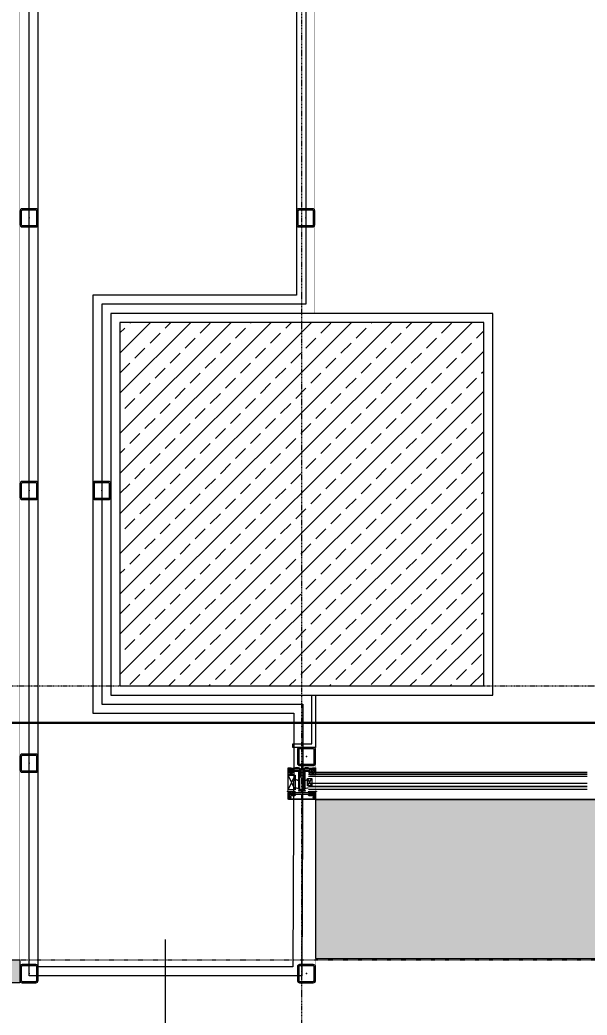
# Model space of a CAD drawing. Extents: x -1439 to 23780, y -1362 to 4476.
# Drawn here: x 3960.5 to 4085.2, y 272.6 to 491.6 of the extents above; entities that cross this region are included whole.
import ezdxf
from ezdxf.enums import TextEntityAlignment as Align

# ---------------------------------------------------------------- set-up
doc = ezdxf.new("R2010")
doc.units = 0
doc.header["$MEASUREMENT"] = 0
doc.linetypes.add('Audi$0$DASHDOT2', pattern=[0.5, 0.25, -0.125, 0, -0.125])
doc.linetypes.add('Audi$0$DOT2', pattern=[0.125, 0, -0.125])
doc.layers.get('0').update_dxf_attribs({"color": 9, "lineweight": 9})
for name, color, linetype, lineweight in [('Audi$0$01', 8, 'Continuous', 9), ('Audi$0$06D', 8, 'Continuous', 9), ('Audi$0$09', 8, 'Continuous', 9), ('Audi$0$09W', 8, 'Continuous', 9), ('Audi$0$10', 8, 'Continuous', 9), ('Audi$0$14', 8, 'Continuous', 9), ('Audi$0$15', 8, 'Continuous', 9), ('Audi$0$20', 8, 'Audi$0$DOT2', 9), ('Audi$0$22', 8, 'Continuous', 9), ('Audi$0$24', 8, 'Audi$0$DASHDOT2', 9), ('Audi$0$33', 8, 'Audi$0$BATTING', 9), ('E-KABLO', 7, 'Continuous', 30)]:
    doc.layers.add(name, color=color, linetype=linetype, lineweight=lineweight)
doc.styles.add('Audi$0$Arial', font='arial.ttf', dxfattribs={"height": 2.5})
doc.linetypes.add('Audi$0$BATTING', pattern='A,0.0001,-0.1,[134,ltypeshp.shx,S=0.1,R=0,X=-0.1,Y=0],-0.2,[134,ltypeshp.shx,S=0.1,R=180,X=0.1,Y=0],-0.1', length=0.4001)

# ---------------------------------------------------------------- blocks, each defined once
blk = doc.blocks.new('Audi$0$0_wallno')
blk.add_lwpolyline([(-7.84, 1.5), (7.942, 1.5), (7.942, -1.5), (-7.84, -1.5)], close=True)
blk.add_lwpolyline([(7.942, 0), (16.132, 0)])
at = {"style": 'Audi$0$Arial'}
blk.add_attdef('GENISLIK', text='', height=2, dxfattribs=at).set_placement((8.442, 0), align=Align.BOTTOM_LEFT)
blk.add_attdef('DUVARNO', text='', height=2, dxfattribs=at).set_placement((0, 0), align=Align.MIDDLE_CENTER)
blk.add_attdef('YUKSEKLIK', text='', height=2, dxfattribs=at).set_placement((8.442, -0.5), align=Align.TOP_LEFT)
blk = doc.blocks.new('Audi$0$p-kolon_80x80')
at = {"layer": 'Audi$0$09W'}
h = blk.add_hatch(dxfattribs=at)
h.set_pattern_fill('ANSI33', color=256, scale=25, style=0)
h.set_pattern_definition([(45, (-1222.5, -385), (-4.419417, 4.419417), []), (45, (-1218.0806, -385), (-4.419417, 4.419417), [3.125, -1.5625])])
h.paths.add_polyline_path([(-40, -40), (40, -40), (40, 40), (-40, 40)])
blk.add_lwpolyline([(-40, -40), (40, -40), (40, 40), (-40, 40)], close=True)
blk = doc.blocks.new('Audi$0$prf-10x10')
blk.add_lwpolyline([(-5, -5), (5, -5), (5, 5), (-5, 5)], close=True)
at = {"color": 255}
blk.add_solid([(-5, -5), (5, -5), (-5, 5), (5, 5)], dxfattribs=at)
at = {"layer": 'Audi$0$10'}
blk.add_point((0, 0), dxfattribs=at)
blk = doc.blocks.new('*U528')
at = {"layer": 'Audi$0$06D'}
blk.add_lwpolyline([(5, 0), (153, 0), (153, 5), (5, 5)], close=True, dxfattribs=at)
at = {"layer": 'Audi$0$15'}
blk.add_lwpolyline([(153, 2.5), (5, 2.5)], dxfattribs=at)
at = {"layer": 'Audi$0$10', "xscale": 0.5, "yscale": 0.5, "rotation": 270}
for p in [(2.5, 2.5), (150.5, 2.5)]:
    blk.add_blockref('Audi$0$prf-10x10', p, dxfattribs=at)
blk = doc.blocks.new('Audi$0$p-kapı-kayar')
at = {"layer": 'Audi$0$10', "rotation": 180}
blk.add_blockref('*U528', (337.21, 8.4), dxfattribs=at)
blk = doc.blocks.new('Audi$0$Prf-40x40')
for points in [[(1.5, -2), (-1.5, -2, -0.414214), (-2, -1.5), (-2, 1.5, -0.414214), (-1.5, 2), (1.5, 2, -0.414214), (2, 1.5), (2, -1.5, -0.414214)], [(1.5, -1.7), (-1.5, -1.7, -0.414214), (-1.7, -1.5), (-1.7, 1.5, -0.414214), (-1.5, 1.7), (1.5, 1.7, -0.414214), (1.7, 1.5), (1.7, -1.5, -0.414214)]]:
    blk.add_lwpolyline(points, format="xyb", close=True)
at = {"color": 252}
blk.add_point((0, 0), dxfattribs=at)
blk = doc.blocks.new('Audi$0$p-profil_bitis')
for p, q in [((-1.5, 2.16), (-3, 5.37)), ((-3, 2.16), (-1.5, 5.37)), ((1.2, 3.05), (2.2, 4.65)), ((2.2, 3.05), (1.2, 4.65))]:
    blk.add_line(p, q)
for points in [[(-2.9, 6.02), (-2.89, 6.01), (-2.88, 6), (-2.88, 6), (-2.87, 6), (-2.48, 6), (-2.47, 6), (-2.46, 6), (-2.46, 6.01), (-2.45, 6.02), (-2.43, 6.06), (-2.41, 6.08), (-2.4, 6.09), (-2.38, 6.09), (-2.37, 6.1), (-2.35, 6.09), (-2.33, 6.09), (-2.32, 6.08), (-2.3, 6.06), (-2.28, 6.01), (-2.27, 6.01), (-2.27, 6), (-2.26, 6), (-2.25, 6), (-1.76, 6), (-1.76, 5.49), (-1.76, 5.48), (-1.77, 5.47), (-1.77, 5.46), (-1.78, 5.46), (-1.79, 5.45), (-1.8, 5.45), (-1.81, 5.45), (-1.82, 5.46), (-1.83, 5.46), (-1.84, 5.47), (-1.89, 5.55), (-1.89, 5.56), (-1.9, 5.57), (-1.9, 5.57), (-1.91, 5.57), (-1.92, 5.57), (-1.93, 5.57), (-1.93, 5.56), (-1.94, 5.55), (-1.99, 5.46), (-1.99, 5.46), (-2, 5.46), (-2, 5.45), (-2.01, 5.45), (-2.02, 5.45), (-2.1, 5.45), (-2.11, 5.45), (-2.12, 5.45), (-2.12, 5.46), (-2.13, 5.46), (-2.13, 5.47), (-2.13, 5.47), (-2.14, 5.48), (-2.14, 5.5), (-2.23, 5.45), (-2.54, 5.45), (-2.62, 5.5), (-2.62, 5.48), (-2.63, 5.47), (-2.63, 5.46), (-2.63, 5.46), (-2.64, 5.45), (-2.65, 5.45), (-2.65, 5.45), (-2.74, 5.45), (-2.75, 5.45), (-2.76, 5.45), (-2.76, 5.46), (-2.77, 5.46), (-2.77, 5.46), (-2.82, 5.55), (-2.83, 5.56), (-2.83, 5.57), (-2.84, 5.57), (-2.85, 5.57), (-2.86, 5.57), (-2.86, 5.57), (-2.87, 5.56), (-2.87, 5.55), (-2.92, 5.47), (-2.93, 5.46), (-2.94, 5.46), (-2.95, 5.45), (-2.96, 5.45), (-2.97, 5.45), (-2.98, 5.46), (-2.99, 5.46), (-2.99, 5.47), (-3, 5.48), (-3, 5.49), (-3, 6.92), (-3, 6.93), (-3, 6.93), (-2.99, 6.94), (-2.99, 6.95), (-2.98, 6.95), (-2.97, 6.95), (-2.37, 6.95), (-2.36, 6.95), (-2.35, 6.95), (-2.35, 6.94), (-2.34, 6.93), (-2.34, 6.93), (-2.34, 6.92), (-2.34, 6.47), (-2.34, 6.44), (-2.32, 6.41), (-2.3, 6.38), (-2.28, 6.37), (-2.25, 6.35), (-2.22, 6.35), (-2.04, 6.35), (-2.03, 6.35), (-2.02, 6.35), (-2.01, 6.36), (-2, 6.37), (-1.99, 6.38), (-1.99, 6.39), (-1.99, 6.4), (-1.99, 6.54), (-2.05, 6.54), (-2.06, 6.54), (-2.08, 6.55), (-2.09, 6.55), (-2.09, 6.56), (-2.1, 6.58), (-2.1, 6.59), (-2.1, 6.6), (-2.1, 6.62), (-2.09, 6.63), (-2.08, 6.65), (-2.07, 6.66), (-2.05, 6.67), (-2.04, 6.68), (-2.02, 6.68), (-1.79, 6.68), (-1.78, 6.68), (-1.78, 6.68), (-1.77, 6.67), (-1.76, 6.66), (-1.76, 6.66), (-1.76, 6.65), (-1.76, 6.4), (-0.65, 6.4), (-0.62, 6.4), (-0.58, 6.39), (-0.56, 6.37), (-0.53, 6.35), (-0.51, 6.32), (-0.5, 6.28), (-0.5, 6.25), (-0.5, 2.04), (-0.5, 2.01), (-0.49, 1.99), (-0.47, 1.96), (-0.45, 1.94), (-0.42, 1.93), (-0.39, 1.92), (-0.36, 1.92), (-0.33, 1.93), (-0.31, 1.94), (-0.29, 1.96), (-0.27, 1.99), (-0.26, 2.01), (-0.25, 2.04), (-0.25, 2.25), (-0.25, 2.26), (-0.25, 2.26), (-0.25, 2.27), (-0.24, 2.28), (-0.23, 2.28), (-0.23, 2.28), (0.22, 2.28), (0.23, 2.28), (0.24, 2.28), (0.25, 2.27), (0.25, 2.26), (0.25, 2.26), (0.26, 2.25), (0.26, 2.04), (0.26, 2.01), (0.27, 1.99), (0.29, 1.96), (0.31, 1.94), (0.33, 1.93), (0.36, 1.92), (0.39, 1.92), (0.42, 1.93), (0.45, 1.94), (0.47, 1.96), (0.49, 1.99), (0.5, 2.01), (0.5, 2.04), (0.5, 6.25), (0.51, 6.29), (0.52, 6.33), (0.54, 6.36), (0.58, 6.38), (0.61, 6.4), (0.65, 6.4), (1.76, 6.4), (1.76, 6.65), (1.76, 6.66), (1.76, 6.66), (1.77, 6.67), (1.77, 6.67), (1.78, 6.68), (1.78, 6.68), (1.79, 6.68), (2.02, 6.68), (2.04, 6.68), (2.06, 6.67), (2.08, 6.66), (2.09, 6.64), (2.1, 6.62), (2.1, 6.6), (2.1, 6.59), (2.1, 6.58), (2.1, 6.57), (2.09, 6.56), (2.08, 6.55), (2.07, 6.54), (2.06, 6.54), (2.05, 6.54), (1.99, 6.54), (1.99, 6.4), (1.99, 6.39), (1.99, 6.38), (2, 6.37), (2.01, 6.36), (2.02, 6.35), (2.03, 6.35), (2.04, 6.35), (2.22, 6.35), (2.25, 6.35), (2.28, 6.37), (2.3, 6.38), (2.32, 6.41), (2.34, 6.44), (2.34, 6.47), (2.34, 6.92), (2.34, 6.93), (2.34, 6.93), (2.35, 6.94), (2.35, 6.95), (2.36, 6.95), (2.37, 6.95), (2.97, 6.95), (2.98, 6.95), (2.98, 6.95), (2.99, 6.94), (2.99, 6.94), (3, 6.93), (3, 6.93), (3, 6.92), (3, 5.49), (3, 5.48), (3, 5.47), (2.99, 5.46), (2.98, 5.46), (2.97, 5.45), (2.96, 5.45), (2.96, 5.45), (2.95, 5.45), (2.94, 5.46), (2.93, 5.46), (2.92, 5.47), (2.87, 5.55), (2.87, 5.56), (2.86, 5.57), (2.86, 5.57), (2.85, 5.57), (2.84, 5.57), (2.83, 5.57), (2.83, 5.56), (2.82, 5.55), (2.77, 5.46), (2.77, 5.46), (2.76, 5.46), (2.76, 5.45), (2.75, 5.45), (2.74, 5.45), (2.65, 5.45), (2.65, 5.45), (2.64, 5.45), (2.63, 5.46), (2.63, 5.46), (2.63, 5.47), (2.62, 5.48), (2.62, 5.5), (2.53, 5.45), (2.22, 5.45), (2.13, 5.5), (2.13, 5.48), (2.13, 5.47), (2.13, 5.47), (2.13, 5.46), (2.12, 5.46), (2.12, 5.45), (2.11, 5.45), (2.1, 5.45), (2.02, 5.45), (2.01, 5.45), (2, 5.45), (1.99, 5.46), (1.99, 5.46), (1.94, 5.55), (1.93, 5.56), (1.93, 5.57), (1.92, 5.57), (1.91, 5.57), (1.9, 5.57), (1.9, 5.57), (1.89, 5.56), (1.89, 5.55), (1.84, 5.47), (1.83, 5.46), (1.82, 5.46), (1.81, 5.45), (1.8, 5.45), (1.79, 5.45), (1.78, 5.46), (1.77, 5.46), (1.77, 5.47), (1.76, 5.48), (1.76, 5.49), (1.76, 6), (2.25, 6), (2.26, 6), (2.26, 6), (2.27, 6.01), (2.27, 6.01), (2.28, 6.01), (2.3, 6.06), (2.31, 6.07), (2.33, 6.09), (2.34, 6.09), (2.36, 6.1), (2.37, 6.1), (2.39, 6.09), (2.4, 6.09), (2.42, 6.07), (2.43, 6.06), (2.45, 6.02), (2.46, 6.01), (2.46, 6), (2.47, 6), (2.48, 6), (2.87, 6), (2.88, 6), (2.88, 6), (2.89, 6.01), (2.9, 6.02), (2.9, 6.02), (2.9, 6.03), (2.9, 6.04), (2.9, 6.05), (2.87, 6.1), (2.86, 6.11), (2.85, 6.11), (2.84, 6.12), (2.83, 6.12), (2.82, 6.12), (2.81, 6.12), (2.8, 6.11), (2.79, 6.11), (2.78, 6.1), (2.74, 6.02), (2.73, 6.01), (2.72, 6.01), (2.72, 6), (2.71, 6), (2.7, 6), (2.69, 6.01), (2.69, 6.01), (2.68, 6.02), (2.64, 6.1), (2.63, 6.11), (2.62, 6.11), (2.61, 6.12), (2.6, 6.12), (2.59, 6.12), (2.58, 6.12), (2.57, 6.11), (2.56, 6.11), (2.55, 6.1), (2.51, 6.02), (2.5, 6.01), (2.5, 6.01), (2.49, 6), (2.48, 6), (2.48, 6), (2.47, 6), (2.46, 6.01), (2.46, 6.01), (2.45, 6.02), (2.41, 6.1), (2.4, 6.11), (2.39, 6.11), (2.38, 6.12), (2.37, 6.12), (2.36, 6.12), (2.35, 6.12), (2.34, 6.11), (2.33, 6.11), (2.32, 6.1), (2.28, 6.02), (2.27, 6.01), (2.26, 6.01), (2.26, 6), (2.25, 6), (2.24, 6), (2.24, 6.01), (2.23, 6.01), (2.22, 6.02), (2.18, 6.1), (2.17, 6.11), (2.16, 6.11), (2.15, 6.12), (2.14, 6.12), (2.13, 6.12), (2.12, 6.12), (2.11, 6.11), (2.1, 6.11), (2.09, 6.1), (2.05, 6.02), (2.04, 6.01), (2.03, 6.01), (2.03, 6), (2.02, 6), (2.01, 6), (2.01, 6.01), (2, 6.01), (1.99, 6.02), (1.95, 6.1), (1.94, 6.11), (1.93, 6.11), (1.92, 6.12), (1.91, 6.12), (1.9, 6.12), (1.89, 6.12), (1.88, 6.11), (1.87, 6.11), (1.86, 6.1), (1.82, 6.02), (1.81, 6.01), (1.81, 6.01), (1.8, 6), (1.79, 6), (1.78, 6), (1.77, 6.01), (1.77, 6.01), (1.76, 6.02), (1.76, 6.02), (1.76, 6.03), (1.76, 6.17), (1.76, 6.18), (1.76, 6.19), (1.75, 6.19), (1.74, 6.2), (1.74, 6.2), (1.73, 6.2), (0.8, 6.2), (0.8, 6.23), (0.79, 6.25), (0.77, 6.27), (0.76, 6.28), (0.73, 6.3), (0.71, 6.3), (0.68, 6.3), (0.66, 6.29), (0.64, 6.28), (0.62, 6.26), (0.61, 6.24), (0.6, 6.22), (0.6, 6.2), (0.6, 6.17), (0.61, 6.15), (0.63, 6.13), (0.65, 6.12), (0.65, 4.3), (1.25, 4.41), (1.26, 4.41), (1.27, 4.4), (1.28, 4.4), (1.29, 4.39), (1.3, 4.38), (1.3, 4.38), (1.3, 4.37), (1.3, 4.36), (1.29, 4.35), (1.29, 4.34), (1.28, 4.33), (1.27, 4.33), (0.65, 4.15), (0.65, 2.51), (1.25, 2.62), (1.26, 2.62), (1.27, 2.61), (1.28, 2.61), (1.29, 2.6), (1.3, 2.59), (1.3, 2.59), (1.3, 2.58), (1.3, 2.57), (1.29, 2.56), (1.29, 2.55), (1.28, 2.54), (1.27, 2.54), (0.64, 2.36), (0.62, 2.35), (0.6, 2.33), (0.59, 2.32), (0.58, 2.3), (0.58, 2.28), (0.58, 1.97), (0.7, 1.97), (0.7, 1.83), (0.26, 1.83), (0.14, 1.95), (0.14, 2.05), (0.14, 2.06), (0.14, 2.06), (0.13, 2.07), (0.13, 2.07), (0.12, 2.08), (0.12, 2.08), (0.11, 2.08), (-0.11, 2.08), (-0.12, 2.08), (-0.12, 2.08), (-0.13, 2.07), (-0.13, 2.07), (-0.14, 2.06), (-0.14, 2.06), (-0.14, 2.05), (-0.14, 1.95), (-0.26, 1.83), (-0.7, 1.83), (-0.7, 1.97), (-0.58, 1.97), (-0.58, 2.28), (-0.58, 2.3), (-0.59, 2.32), (-0.6, 2.34), (-0.62, 2.35), (-0.64, 2.36), (-1.27, 2.54), (-1.28, 2.54), (-1.29, 2.55), (-1.29, 2.56), (-1.3, 2.57), (-1.3, 2.58), (-1.3, 2.59), (-1.3, 2.59), (-1.29, 2.6), (-1.28, 2.61), (-1.27, 2.61), (-1.26, 2.62), (-1.25, 2.62), (-0.65, 2.51), (-0.65, 4.15), (-1.27, 4.33), (-1.28, 4.33), (-1.29, 4.34), (-1.29, 4.35), (-1.3, 4.36), (-1.3, 4.37), (-1.3, 4.38), (-1.3, 4.38), (-1.29, 4.39), (-1.28, 4.4), (-1.27, 4.4), (-1.26, 4.41), (-1.25, 4.41), (-0.65, 4.3), (-0.65, 6.12), (-0.63, 6.13), (-0.61, 6.15), (-0.6, 6.17), (-0.6, 6.2), (-0.6, 6.22), (-0.61, 6.24), (-0.62, 6.26), (-0.64, 6.28), (-0.66, 6.29), (-0.68, 6.3), (-0.71, 6.3), (-0.73, 6.3), (-0.76, 6.28), (-0.77, 6.27), (-0.79, 6.25), (-0.8, 6.23), (-0.8, 6.2), (-1.73, 6.2), (-1.74, 6.2), (-1.74, 6.2), (-1.75, 6.19), (-1.76, 6.19), (-1.76, 6.18), (-1.76, 6.17), (-1.76, 6.03), (-1.76, 6.02), (-1.76, 6.02), (-1.77, 6.01), (-1.78, 6.01), (-1.78, 6), (-1.79, 6), (-1.8, 6), (-1.81, 6.01), (-1.81, 6.01), (-1.82, 6.02), (-1.86, 6.1), (-1.87, 6.11), (-1.88, 6.11), (-1.89, 6.12), (-1.9, 6.12), (-1.91, 6.12), (-1.92, 6.12), (-1.93, 6.11), (-1.94, 6.11), (-1.95, 6.1), (-1.99, 6.02), (-2, 6.01), (-2.01, 6.01), (-2.01, 6), (-2.02, 6), (-2.03, 6), (-2.03, 6.01), (-2.04, 6.01), (-2.05, 6.02), (-2.09, 6.1), (-2.1, 6.11), (-2.11, 6.11), (-2.12, 6.12), (-2.13, 6.12), (-2.14, 6.12), (-2.15, 6.12), (-2.16, 6.11), (-2.17, 6.11), (-2.18, 6.1), (-2.22, 6.02), (-2.23, 6.01), (-2.24, 6.01), (-2.24, 6), (-2.25, 6), (-2.26, 6), (-2.26, 6.01), (-2.27, 6.01), (-2.28, 6.02), (-2.32, 6.1), (-2.33, 6.11), (-2.34, 6.11), (-2.35, 6.12), (-2.36, 6.12), (-2.37, 6.12), (-2.38, 6.12), (-2.39, 6.11), (-2.4, 6.11), (-2.41, 6.1), (-2.45, 6.02), (-2.46, 6.01), (-2.46, 6.01), (-2.47, 6), (-2.48, 6), (-2.48, 6), (-2.49, 6), (-2.5, 6.01), (-2.5, 6.01), (-2.51, 6.02), (-2.55, 6.1), (-2.56, 6.11), (-2.57, 6.11), (-2.58, 6.12), (-2.59, 6.12), (-2.6, 6.12), (-2.61, 6.12), (-2.62, 6.11), (-2.63, 6.11), (-2.64, 6.1), (-2.68, 6.02), (-2.69, 6.01), (-2.69, 6.01), (-2.7, 6), (-2.71, 6), (-2.72, 6), (-2.73, 6.01), (-2.73, 6.01), (-2.74, 6.02), (-2.78, 6.1), (-2.79, 6.11), (-2.8, 6.11), (-2.81, 6.12), (-2.82, 6.12), (-2.83, 6.12), (-2.84, 6.12), (-2.85, 6.11), (-2.86, 6.11), (-2.87, 6.1), (-2.9, 6.05), (-2.9, 6.04), (-2.9, 6.03)], [(-2.81, 6.34), (-2.81, 6.33), (-2.8, 6.33), (-2.8, 6.32), (-2.79, 6.32), (-2.78, 6.32), (-2.56, 6.32), (-2.55, 6.32), (-2.55, 6.32), (-2.54, 6.33), (-2.54, 6.33), (-2.53, 6.34), (-2.53, 6.34), (-2.53, 6.35), (-2.53, 6.77), (-2.53, 6.78), (-2.53, 6.78), (-2.54, 6.79), (-2.54, 6.79), (-2.55, 6.8), (-2.55, 6.8), (-2.56, 6.8), (-2.78, 6.8), (-2.79, 6.8), (-2.79, 6.8), (-2.8, 6.79), (-2.8, 6.79), (-2.81, 6.78), (-2.81, 6.77)], [(2.53, 6.35), (2.53, 6.34), (2.54, 6.33), (2.54, 6.33), (2.55, 6.32), (2.55, 6.32), (2.56, 6.32), (2.78, 6.32), (2.79, 6.32), (2.79, 6.32), (2.8, 6.33), (2.81, 6.33), (2.81, 6.34), (2.81, 6.35), (2.81, 6.77), (2.81, 6.78), (2.81, 6.78), (2.8, 6.79), (2.8, 6.79), (2.79, 6.8), (2.79, 6.8), (2.78, 6.8), (2.56, 6.8), (2.55, 6.8), (2.55, 6.8), (2.54, 6.79), (2.54, 6.79), (2.53, 6.78), (2.53, 6.77)], [(-3, 5.37), (-1.5, 5.37), (-1.5, 2.16), (-3, 2.16)], [(-2.68, 5.61), (-2.67, 5.59), (-2.67, 5.58), (-2.65, 5.58), (-2.64, 5.57), (-2.63, 5.57), (-2.62, 5.57), (-2.62, 5.53), (-2.58, 5.57), (-2.17, 5.57), (-2.14, 5.53), (-2.14, 5.57), (-2.13, 5.57), (-2.12, 5.57), (-2.11, 5.57), (-2.1, 5.58), (-2.09, 5.59), (-2.08, 5.6), (-2.08, 5.61), (-2.08, 5.62), (-2.08, 5.68), (-2.21, 5.81), (-2.55, 5.81), (-2.68, 5.68), (-2.68, 5.62)], [(1.2, 3.05), (1.2, 4.65), (2.2, 4.65), (2.2, 3.05)], [(2.13, 5.57), (2.13, 5.53), (2.17, 5.57), (2.58, 5.57), (2.62, 5.53), (2.62, 5.57), (2.63, 5.57), (2.64, 5.57), (2.65, 5.57), (2.66, 5.58), (2.67, 5.59), (2.68, 5.6), (2.68, 5.61), (2.68, 5.62), (2.68, 5.68), (2.55, 5.81), (2.21, 5.81), (2.08, 5.68), (2.08, 5.62), (2.08, 5.61), (2.08, 5.6), (2.09, 5.59), (2.1, 5.58), (2.11, 5.57), (2.12, 5.57)], [(2.85, 0.85), (2.85, 1), (2.77, 1.14), (2.89, 1.5), (3, 1.5), (3, 0.1), (2.9, 0), (-2.9, 0), (-3, 0.1), (-3, 1.5), (-2.89, 1.5), (-2.77, 1.14), (-2.85, 0.99), (-2.85, 0.85), (-2.87, 0.85), (-2.87, 0.5), (-2.82, 0.45), (-2.47, 0.45), (-2.47, 0.37), (-2.52, 0.32), (-2.82, 0.32), (-2.87, 0.27), (-2.87, 0.18), (-2.82, 0.13), (2.82, 0.13), (2.87, 0.18), (2.87, 0.27), (2.82, 0.32), (2.52, 0.32), (2.47, 0.37), (2.47, 0.45), (2.82, 0.45), (2.87, 0.5), (2.87, 0.85)], [(-2.8, 0.99), (-2.69, 0.82), (-2.63, 0.73), (-2.54, 0.57), (-2.5, 0.55), (-2.47, 0.56), (-2.45, 0.6), (-2.45, 0.85), (-2.4, 0.9), (-1.53, 0.9), (-1.42, 0.94), (-1.38, 1.05), (-1.38, 1.13), (-1.33, 1.18), (-0.02, 1.18), (-0.01, 1.2), (0.01, 1.2), (0.03, 1.18), (1.33, 1.18), (1.38, 1.13), (1.38, 1.05), (1.42, 0.94), (1.53, 0.9), (2.4, 0.9), (2.45, 0.85), (2.45, 0.6), (2.47, 0.56), (2.5, 0.55), (2.54, 0.57), (2.63, 0.73), (2.8, 0.99), (2.78, 1.04), (2.71, 1.07), (2.7, 1.11), (2.7, 1.13), (2.8, 1.5), (2.48, 1.5), (2.4, 1.42), (2.4, 1.36), (2.52, 1.36), (2.52, 1.2), (2.42, 1.1), (1.58, 1.1), (1.58, 1.36), (1.7, 1.36), (1.7, 1.42), (1.62, 1.5), (-1.62, 1.5), (-1.7, 1.42), (-1.7, 1.36), (-1.58, 1.36), (-1.58, 1.1), (-2.42, 1.1), (-2.52, 1.2), (-2.52, 1.36), (-2.4, 1.36), (-2.4, 1.42), (-2.48, 1.5), (-2.8, 1.5), (-2.7, 1.13), (-2.7, 1.11), (-2.71, 1.07), (-2.78, 1.03)]]:
    blk.add_lwpolyline(points, close=True)
for points in [[(0.35, 6.5), (0.3, 6.68), (0.2, 6.79), (0.02, 6.85), (-0.16, 6.81), (-0.3, 6.68), (-0.35, 6.5), (-0.35, 6.55), (-0.36, 6.6), (-0.37, 6.65), (-0.39, 6.69), (-0.42, 6.74), (-0.45, 6.78), (-0.48, 6.82), (-0.52, 6.85), (-0.56, 6.88), (-0.6, 6.9), (-0.65, 6.92), (-0.7, 6.94), (-0.75, 6.95), (-0.8, 6.95), (-1.4, 6.95), (-1.54, 6.89), (-1.6, 6.85), (-2.1, 6.85), (-2.25, 6.78), (-2.3, 6.65), (-2.3, 6.6), (-2.25, 6.47), (-2.14, 6.4), (-2.04, 6.39), (-2.01, 6.53), (-2.11, 6.55), (-2.15, 6.6), (-2.15, 6.65), (-2.1, 6.7), (-1.6, 6.7), (-1.46, 6.76), (-1.4, 6.8), (-0.8, 6.8), (-0.64, 6.75), (-0.55, 6.66), (-0.5, 6.5), (-0.5, 5.15), (-0.4, 5.01), (-0.27, 5.02), (-0.2, 5.17), (-0.25, 5.2), (-0.2, 5.23), (-0.2, 5.35), (-0.25, 5.38), (-0.2, 5.41), (-0.2, 5.53), (-0.25, 5.56), (-0.2, 5.59), (-0.2, 5.71), (-0.25, 5.74), (-0.2, 5.77), (-0.2, 5.89), (-0.25, 5.92), (-0.2, 5.95), (-0.2, 6.07), (-0.25, 6.1), (-0.2, 6.13), (-0.2, 6.25), (-0.25, 6.28), (-0.2, 6.31), (-0.2, 6.5), (-0.12, 6.66), (0.02, 6.7), (0.12, 6.66), (0.2, 6.5), (0.2, 6.4), (0.25, 6.37), (0.2, 6.34), (0.2, 6.22), (0.25, 6.19), (0.2, 6.16), (0.2, 6.04), (0.25, 6.01), (0.2, 5.98), (0.2, 5.86), (0.25, 5.83), (0.2, 5.8), (0.2, 5.68), (0.25, 5.65), (0.2, 5.62), (0.2, 5.5), (0.25, 5.47), (0.2, 5.44), (0.2, 5.32), (0.25, 5.29), (0.2, 5.26), (0.2, 5.15), (0.3, 5.01), (0.4, 5.01), (0.5, 5.15), (0.5, 6.5), (0.55, 6.66), (0.64, 6.75), (0.8, 6.8), (1.4, 6.8), (1.46, 6.76), (1.6, 6.7), (2.1, 6.7), (2.15, 6.65), (2.15, 6.6), (2.11, 6.55), (2.01, 6.53), (2.04, 6.39), (2.13, 6.4), (2.25, 6.47), (2.3, 6.6), (2.3, 6.65), (2.23, 6.8), (2.1, 6.85), (1.6, 6.85), (1.54, 6.89), (1.4, 6.95), (0.8, 6.95), (0.75, 6.95), (0.7, 6.94), (0.65, 6.92), (0.61, 6.9), (0.56, 6.88), (0.52, 6.85), (0.48, 6.82), (0.45, 6.78), (0.42, 6.74), (0.4, 6.69), (0.38, 6.65), (0.36, 6.6), (0.35, 6.55), (0.35, 6.5), (0.35, 5.15)], [(-0.35, 6.5), (-0.35, 5.15)]]:
    blk.add_lwpolyline(points)
for points in [[(-1.77, 1.34, -10), (-1.77, 1.49, -10), (-1.76, 1.51, -10), (-1.73, 1.52, -10), (-1.64, 1.5, -10), (-1.48, 1.5, -10), (-1.48, 1.74, -10), (-1.52, 1.81, -10), (-1.54, 1.83, -10), (-1.57, 1.81, -10), (-1.62, 1.73, -10), (-1.65, 1.71, -10), (-1.69, 1.73, -10), (-1.74, 1.81, -10), (-1.77, 1.83, -10), (-1.79, 1.81, -10), (-1.84, 1.73, -10), (-1.88, 1.71, -10), (-1.91, 1.73, -10), (-1.96, 1.81, -10), (-1.99, 1.83, -10), (-2.01, 1.81, -10), (-2.06, 1.73, -10), (-2.09, 1.71, -10), (-2.13, 1.73, -10), (-2.18, 1.81, -10), (-2.2, 1.83, -10), (-2.23, 1.81, -10), (-2.28, 1.73, -10), (-2.31, 1.71, -10), (-2.35, 1.73, -10), (-2.4, 1.81, -10), (-2.42, 1.83, -10), (-2.45, 1.81, -10), (-2.5, 1.73, -10), (-2.53, 1.71, -10), (-2.57, 1.73, -10), (-2.62, 1.81, -10), (-2.64, 1.83, -10), (-2.67, 1.81, -10), (-2.74, 1.69, -10), (-2.86, 1.65, -10), (-2.95, 1.78, -10), (-3.09, 1.83, -10), (-3.21, 1.83, -10), (-3.23, 1.82, -10), (-3.24, 1.79, -10), (-3.23, 1.78, -10), (-3.14, 1.76, -10), (-3.02, 1.69, -10), (-2.98, 1.62, -10), (-2.98, 1.5, -10), (-2.55, 1.5, -10), (-2.46, 1.52, -10), (-2.45, 1.52, -10), (-2.44, 1.52, -10), (-2.43, 1.49, -10), (-2.43, 1.34, -10), (-2.54, 1.34, -10), (-2.54, 1.31, -10), (-2.38, 1.16, -10), (-2.34, 1.14, -10), (-2.22, 1.2, -10), (-1.97, 1.2, -10), (-1.86, 1.14, -10), (-1.8, 1.16, -10), (-1.66, 1.31, -10), (-1.66, 1.34, -10), (-1.77, 1.34, -10)], [(-1.89, 1.35, -10), (-1.93, 1.31, -10), (-2.26, 1.31, -10), (-2.31, 1.35, -10), (-2.31, 1.47, -10), (-2.26, 1.51, -10), (-1.93, 1.51, -10), (-1.89, 1.47, -10), (-1.89, 1.46, -10), (-1.89, 1.35, -10)], [(1.76, 1.34, -10), (1.76, 1.49, -10), (1.76, 1.51, -10), (1.73, 1.52, -10), (1.64, 1.5, -10), (1.48, 1.5, -10), (1.48, 1.74, -10), (1.52, 1.81, -10), (1.54, 1.83, -10), (1.57, 1.81, -10), (1.62, 1.73, -10), (1.65, 1.71, -10), (1.69, 1.73, -10), (1.74, 1.81, -10), (1.76, 1.83, -10), (1.79, 1.81, -10), (1.84, 1.73, -10), (1.88, 1.71, -10), (1.91, 1.73, -10), (1.96, 1.81, -10), (1.99, 1.83, -10), (2.01, 1.81, -10), (2.06, 1.73, -10), (2.09, 1.71, -10), (2.13, 1.73, -10), (2.18, 1.81, -10), (2.2, 1.83, -10), (2.23, 1.81, -10), (2.28, 1.73, -10), (2.31, 1.71, -10), (2.35, 1.73, -10), (2.4, 1.81, -10), (2.42, 1.83, -10), (2.45, 1.81, -10), (2.5, 1.73, -10), (2.53, 1.71, -10), (2.57, 1.73, -10), (2.62, 1.81, -10), (2.64, 1.83, -10), (2.67, 1.81, -10), (2.74, 1.69, -10), (2.86, 1.65, -10), (2.95, 1.78, -10), (3.09, 1.83, -10), (3.21, 1.83, -10), (3.23, 1.82, -10), (3.24, 1.79, -10), (3.23, 1.78, -10), (3.14, 1.76, -10), (3.02, 1.69, -10), (2.98, 1.62, -10), (2.98, 1.5, -10), (2.55, 1.5, -10), (2.46, 1.52, -10), (2.45, 1.52, -10), (2.44, 1.52, -10), (2.42, 1.49, -10), (2.42, 1.34, -10), (2.53, 1.34, -10), (2.53, 1.31, -10), (2.38, 1.16, -10), (2.34, 1.14, -10), (2.22, 1.2, -10), (1.97, 1.2, -10), (1.86, 1.14, -10), (1.8, 1.16, -10), (1.65, 1.31, -10), (1.65, 1.34, -10), (1.76, 1.34, -10)], [(1.88, 1.35, -10), (1.93, 1.31, -10), (2.26, 1.31, -10), (2.3, 1.35, -10), (2.3, 1.47, -10), (2.26, 1.51, -10), (1.93, 1.51, -10), (1.89, 1.47, -10), (1.88, 1.46, -10), (1.88, 1.35, -10)]]:
    blk.add_polyline3d(points)
blk = doc.blocks.new('Audi$0$P-AKS_AUDI')
at = {"layer": 'Audi$0$24'}
for points in [[(-700, -2590), (-700, 1250)], [(-3840, -2440), (360, -2440)]]:
    blk.add_lwpolyline(points, dxfattribs=at)
blk = doc.blocks.new('Audi$0$p-zemin kat')
at = {"layer": 'Audi$0$09'}
h = blk.add_hatch(dxfattribs=at)
h.set_pattern_fill('SQUARE', color=252, scale=20, style=0)
h.paths.add_polyline_path([(4025.5, 285), (4822.5, 285), (4822.5, 2034.32), (4787.5, 2034.32), (4787.5, 320), (4025.5, 320)])
at = {"layer": 'Audi$0$06D'}
blk.add_lwpolyline([(4025.5, 320), (4787.5, 320), (4787.5, 2034.62)], dxfattribs=at)
blk.add_lwpolyline([(4025.5, 285), (4822.5, 285), (4822.5, 2034.32), (4787.5, 2034.32), (4787.5, 320), (4025.5, 320), (4025.5, 285)], close=True, dxfattribs=at)
at = {"layer": 'Audi$0$06D', "ltscale": 0.2}
blk.add_lwpolyline([(4020.51, 283.2), (3964.5, 283.2), (3964.5, 566.5), (4021.33, 566.5), (4021.33, 431), (3976.5, 431), (3976.5, 339), (4020.7, 339), (4020.7, 332.28)], close=True, dxfattribs=at)
at = {"layer": 'Audi$0$10', "const_width": 0.04}
blk.add_lwpolyline([(4025.33, 427), (4025.33, 427), (4025.33, 570), (3960.5, 570), (3960.5, 279.7), (4025.5, 279.7), (4025.5, 343), (4025.5, 343), (4025.5, 343)], dxfattribs=at)
at = {"layer": 'Audi$0$10'}
blk.add_lwpolyline([(4025.5, 343), (4025.5, 331.47), (4020.5, 331.47), (4020.5, 332.27), (4024.7, 332.27), (4024.7, 332.27), (4024.7, 343)], close=True, dxfattribs=at)
at = {"layer": 'Audi$0$14'}
blk.add_lwpolyline([(3980.5, 343), (4064.5, 343), (4064.5, 427), (3980.5, 427)], close=True, dxfattribs=at)
at = {"layer": 'Audi$0$15'}
for p, q in [((4023.97, 326.05), (4085.2, 326.05)), ((4023.97, 325.65), (4085.2, 325.65)), ((4023.97, 325.58), (4085.2, 325.58)), ((4023.97, 325.18), (4085.2, 325.18)), ((4023.97, 323.58), (4085.2, 323.58)), ((4023.97, 322.98), (4085.2, 322.98)), ((4023.97, 322.9), (4085.2, 322.9)), ((4023.97, 322.3), (4085.2, 322.3))]:
    blk.add_line(p, q, dxfattribs=at)
at = {"layer": 'Audi$0$20'}
blk.add_lwpolyline([(1719.56, 284.7), (4822.79, 284.7), (4822.79, 2034.32)], dxfattribs=at)
at = {"layer": 'Audi$0$33', "ltscale": 0.2}
blk.add_lwpolyline([(4022.5, 281.2), (3962.5, 281.2), (3962.5, 568.5), (4023.33, 568.5), (4023.33, 429), (3978.5, 429), (3978.5, 341), (4022.7, 341), (4022.7, 332.27)], close=True, dxfattribs=at)
at = {"layer": 'Audi$0$01'}
blk.add_blockref('Audi$0$p-kolon_80x80', (4022.5, 385), dxfattribs=at)
at = {"layer": 'Audi$0$10', "xscale": -1}
for p in [(3962.5, 448), (4023.33, 448), (3962.5, 388), (3978.5, 388), (4023.5, 329.47), (3962.5, 328), (3962.5, 281.7), (4023.5, 281.7)]:
    blk.add_blockref('Audi$0$Prf-40x40', p, dxfattribs=at)
at = {"layer": 'Audi$0$10'}
blk.add_blockref('Audi$0$p-profil_bitis', (4022.5, 320), dxfattribs=at)
at = {"layer": 'Audi$0$10', "xscale": -1, "rotation": 180}
blk.add_blockref('Audi$0$p-kapı-kayar', (3623.29, 288.1), dxfattribs=at)
at = {"layer": 'Audi$0$24'}
blk.add_blockref('Audi$0$P-AKS_AUDI', (4722.5, 2785), dxfattribs=at)

msp = doc.modelspace()

# ---------------------------------------------------------------- linework, layer by layer
at = {"layer": 'E-KABLO', "color": 6}
msp.add_line((4670.5, 336.92), (3716.96, 336.92), dxfattribs=at)

# ---------------------------------------------------------------- block references
at = {"layer": 'Audi$0$10'}
msp.add_blockref('Audi$0$p-zemin kat', (0, 0), dxfattribs=at)
at = {"layer": 'Audi$0$22'}
ref = msp.add_blockref('Audi$0$0_wallno', (3992.5, 208.57), dxfattribs=dict(at, xscale=5, yscale=5, zscale=5, rotation=90))
ref.add_attrib('DUVARNO', 'AUDI-GC04', dxfattribs={"layer": '0', "height": 10, "rotation": 90, "style": 'Audi$0$Arial'}).set_placement((3992.5, 208.57), align=Align.MIDDLE_CENTER)

doc.saveas('drawing.dxf')
